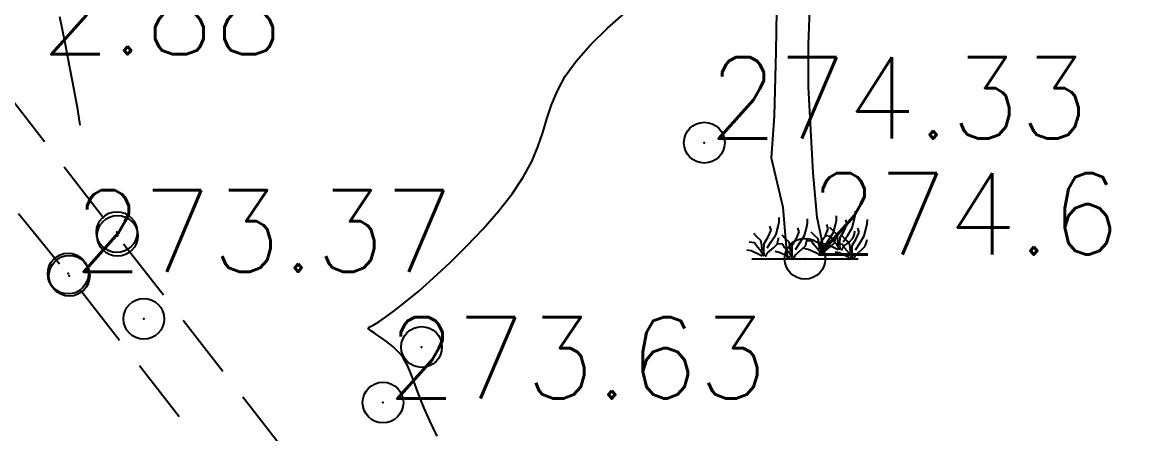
# Model space of a CAD drawing. Header units: millimetres. Extents: x 524954 to 526204, y 9523489 to 9524010.
# Drawn here: x 525426.04 to 525439.63, y 9523708.78 to 9523713.83 of the extents above; entities that cross this region are included whole.
import ezdxf

# ---------------------------------------------------------------- set-up
doc = ezdxf.new("R2010")
doc.units = ezdxf.units.MM
doc.header["$PDMODE"] = 32
doc.header["$PDSIZE"] = 0.5
doc.linetypes.add('ACAD_ISO12W100', pattern=[21, 12, -3, 0, -3, 0, -3])
doc.linetypes.add('CACHE2', pattern=[4.7625, 3.175, -1.5875])
for name, color, linetype in [('Arbre', 34, 'ACAD_ISO12W100'), ('Caniveau', 5, 'CACHE2'), ('CN_01_00', 3, 'Continuous'), ('CN_02_00', 4, 'Continuous'), ('TopoAlt', 3, 'Continuous'), ('TOPOJIS', 7, 'Continuous')]:
    doc.layers.add(name, color=color, linetype=linetype)
doc.styles.add('Simplex 1.0', font='Simplex.shx', dxfattribs={"width": 0.99, "height": 1})

# ---------------------------------------------------------------- blocks, each defined once
blk = doc.blocks.new('TCPOINT M')
at = {"color": 0}
blk.add_point((0, 0), dxfattribs=at)
at = {"layer": 'TopoAlt', "style": 'Simplex 1.0', "width": 0.99}
blk.add_attdef('ALT', (0.15, 0.15), '', height=1, dxfattribs=at)
blk = doc.blocks.new('v088')
at = {"linetype": 'Continuous'}
for p, q in [((0.045, 2.625), (0.064, 3.179)), ((-0.352, 2.542), (-0.344, 3.046)), ((0.043, 2.109), (0.045, 2.625)), ((-0.373, 1.752), (-0.352, 2.542)), ((0.102, 1.053), (0.043, 2.109)), ((-0.412, 1.235), (-0.373, 1.752)), ((-0.268, 0.628), (-0.412, 1.235)), ((0.151, 0.506), (0.102, 1.053)), ((-0.213, 0), (-0.268, 0.628)), ((0.256, 0), (0.151, 0.506)), ((-0.654, 0), (0.654, 0))]:
    blk.add_line(p, q, dxfattribs=at)
at = {"color": 3, "linetype": 'Continuous'}
for p, q in [((0.615, 0.531), (0.618, 0.584)), ((-0.329, 0.397), (-0.317, 0.454)), ((-0.317, 0.454), (-0.315, 0.507)), ((0.017, 0.377), (0.029, 0.435)), ((0.029, 0.435), (0.031, 0.488)), ((0.286, 0.368), (0.269, 0.418)), ((0.349, 0.322), (0.373, 0.416)), ((0.373, 0.416), (0.385, 0.474)), ((0.385, 0.474), (0.387, 0.526)), ((0.481, 0.344), (0.517, 0.426)), ((0.517, 0.426), (0.5, 0.476)), ((0.579, 0.38), (0.603, 0.474)), ((0.603, 0.474), (0.615, 0.531)), ((0.752, 0.373), (0.765, 0.43)), ((0.765, 0.43), (0.767, 0.483)), ((-0.587, 0.264), (-0.627, 0.308)), ((-0.452, 0.267), (-0.416, 0.349)), ((-0.416, 0.349), (-0.433, 0.399)), ((-0.409, 0.214), (-0.353, 0.303)), ((-0.353, 0.303), (-0.329, 0.397)), ((-0.24, 0.245), (-0.281, 0.288)), ((-0.106, 0.248), (-0.07, 0.329)), ((-0.07, 0.329), (-0.087, 0.38)), ((-0.063, 0.195), (-0.007, 0.284)), ((-0.007, 0.284), (0.017, 0.377)), ((0.115, 0.284), (0.075, 0.327)), ((0.161, 0.243), (0.115, 0.284)), ((0.2, 0.207), (0.25, 0.286)), ((0.25, 0.286), (0.286, 0.368)), ((0.315, 0.274), (0.25, 0.279)), ((0.293, 0.233), (0.349, 0.322)), ((0.346, 0.341), (0.305, 0.385)), ((0.337, 0.236), (0.315, 0.274)), ((0.392, 0.301), (0.346, 0.341)), ((0.375, 0.245), (0.382, 0.279)), ((0.404, 0.243), (0.392, 0.301)), ((0.43, 0.264), (0.481, 0.344)), ((0.495, 0.24), (0.454, 0.284)), ((0.469, 0.209), (0.524, 0.291)), ((0.524, 0.291), (0.579, 0.38)), ((0.591, 0.255), (0.606, 0.303)), ((0.606, 0.303), (0.613, 0.337)), ((0.63, 0.243), (0.666, 0.325)), ((0.666, 0.325), (0.649, 0.375)), ((0.673, 0.19), (0.728, 0.279)), ((0.728, 0.279), (0.752, 0.373)), ((-0.618, 0.197), (-0.683, 0.202)), ((-0.596, 0.159), (-0.618, 0.197)), ((-0.536, 0.087), (-0.596, 0.159)), ((-0.541, 0.224), (-0.587, 0.264)), ((-0.529, 0.166), (-0.541, 0.224)), ((-0.524, 0.099), (-0.529, 0.166)), ((-0.505, 0.106), (-0.502, 0.188)), ((-0.502, 0.188), (-0.452, 0.267)), ((-0.464, 0.132), (-0.409, 0.214)), ((-0.387, 0.132), (-0.341, 0.178)), ((-0.341, 0.178), (-0.327, 0.226)), ((-0.272, 0.178), (-0.337, 0.183)), ((-0.327, 0.226), (-0.32, 0.26)), ((-0.25, 0.139), (-0.272, 0.178)), ((-0.19, 0.067), (-0.25, 0.139)), ((-0.195, 0.204), (-0.24, 0.245)), ((-0.183, 0.147), (-0.195, 0.204)), ((-0.178, 0.079), (-0.183, 0.147)), ((-0.159, 0.087), (-0.156, 0.168)), ((-0.156, 0.168), (-0.106, 0.248)), ((-0.118, 0.113), (-0.063, 0.195)), ((-0.041, 0.113), (0.005, 0.159)), ((0.005, 0.159), (0.019, 0.207)), ((0.019, 0.207), (0.026, 0.24)), ((0.084, 0.216), (0.019, 0.221)), ((0.106, 0.178), (0.084, 0.216)), ((0.166, 0.106), (0.106, 0.178)), ((0.173, 0.185), (0.161, 0.243)), ((0.178, 0.118), (0.173, 0.185)), ((0.197, 0.125), (0.2, 0.207)), ((0.272, 0.173), (0.221, 0.183)), ((0.238, 0.151), (0.293, 0.233)), ((0.243, 0.091), (0.315, 0.151)), ((0.365, 0.13), (0.272, 0.173)), ((0.315, 0.151), (0.361, 0.197)), ((0.397, 0.163), (0.337, 0.236)), ((0.361, 0.197), (0.375, 0.245)), ((0.433, 0.108), (0.397, 0.163)), ((0.464, 0.173), (0.399, 0.178)), ((0.409, 0.175), (0.404, 0.243)), ((0.428, 0.183), (0.43, 0.264)), ((0.433, 0.113), (0.428, 0.183)), ((0.45, 0.099), (0.474, 0.149)), ((0.486, 0.135), (0.464, 0.173)), ((0.474, 0.149), (0.546, 0.209)), ((0.541, 0.2), (0.495, 0.24)), ((0.553, 0.142), (0.541, 0.2)), ((0.546, 0.209), (0.591, 0.255)), ((0.558, 0.075), (0.553, 0.142)), ((0.577, 0.082), (0.579, 0.163)), ((0.579, 0.163), (0.63, 0.243)), ((0.618, 0.108), (0.673, 0.19)), ((0.695, 0.108), (0.74, 0.154)), ((0.74, 0.154), (0.755, 0.202)), ((0.755, 0.202), (0.762, 0.236)), ((-0.661, 0.096), (-0.712, 0.106)), ((-0.567, 0.053), (-0.661, 0.096)), ((-0.527, 0.031), (-0.567, 0.053)), ((-0.5, 0.031), (-0.536, 0.087)), ((-0.5, 0.036), (-0.505, 0.106)), ((-0.483, 0.022), (-0.459, 0.072)), ((-0.459, 0.072), (-0.387, 0.132)), ((-0.315, 0.077), (-0.365, 0.087)), ((-0.221, 0.034), (-0.315, 0.077)), ((-0.18, 0.012), (-0.221, 0.034)), ((-0.154, 0.012), (-0.19, 0.067)), ((-0.154, 0.017), (-0.159, 0.087)), ((-0.137, 0.002), (-0.113, 0.053)), ((-0.113, 0.053), (-0.041, 0.113)), ((0.041, 0.115), (-0.01, 0.125)), ((0.135, 0.072), (0.041, 0.115)), ((0.175, 0.05), (0.135, 0.072)), ((0.202, 0.05), (0.166, 0.106)), ((0.202, 0.055), (0.197, 0.125)), ((0.219, 0.041), (0.243, 0.091)), ((0.406, 0.108), (0.365, 0.13)), ((0.421, 0.072), (0.37, 0.082)), ((0.514, 0.029), (0.421, 0.072)), ((0.546, 0.063), (0.486, 0.135)), ((0.555, 0.007), (0.514, 0.029)), ((0.582, 0.007), (0.546, 0.063)), ((0.582, 0.012), (0.577, 0.082)), ((0.599, -0.002), (0.623, 0.048)), ((0.623, 0.048), (0.695, 0.108))]:
    blk.add_line(p, q, dxfattribs=at)

msp = doc.modelspace()

# ---------------------------------------------------------------- linework, layer by layer
at = {"layer": 'Caniveau', "ltscale": 0.25, "flags": 128}
for points in [[(525399.312, 9523719.279), (525401.378, 9523718.265), (525411.902, 9523719.59), (525412.827, 9523719.669), (525425.042, 9523714.005), (525427.205, 9523711.212), (525431.084, 9523706.232), (525436.322, 9523699.997), (525436.838, 9523699.446), (525438.528, 9523698.693), (525441.418, 9523697.459)], [(525398.471, 9523717.204), (525401.362, 9523717.523), (525412.641, 9523718.932), (525424.455, 9523713.369), (525426.614, 9523710.722), (525430.495, 9523705.754), (525435.745, 9523699.498), (525436.337, 9523698.799), (525441.525, 9523696.567)]]:
    msp.add_lwpolyline(points, dxfattribs=at)
at = {"layer": 'CN_01_00', "elevation": 273, "flags": 128}
msp.add_lwpolyline([(525426.749, 9523712.569), (525426.718, 9523712.762), (525426.675, 9523713.003), (525426.622, 9523713.279), (525426.562, 9523713.58), (525426.498, 9523713.897)], dxfattribs=at)
at = {"layer": 'CN_02_00', "elevation": 274, "flags": 128}
msp.add_lwpolyline([(525431.127, 9523708.754), (525431.039, 9523708.941), (525430.969, 9523709.099), (525430.915, 9523709.23), (525430.873, 9523709.338), (525430.84, 9523709.427), (525430.812, 9523709.502), (525430.787, 9523709.565), (525430.762, 9523709.621), (525430.736, 9523709.67), (525430.709, 9523709.714), (525430.681, 9523709.754), (525430.65, 9523709.789), (525430.618, 9523709.822), (525430.584, 9523709.854), (525430.547, 9523709.884), (525430.507, 9523709.914), (525430.467, 9523709.943), (525430.426, 9523709.971), (525430.388, 9523709.998), (525430.353, 9523710.021), (525430.324, 9523710.042), (525430.301, 9523710.059), (525430.286, 9523710.071), (525430.281, 9523710.079), (525430.288, 9523710.088), (525430.311, 9523710.1), (525430.351, 9523710.122), (525430.411, 9523710.158), (525430.493, 9523710.213), (525430.601, 9523710.291), (525430.737, 9523710.398), (525430.901, 9523710.535), (525431.087, 9523710.7), (525431.287, 9523710.886), (525431.491, 9523711.088), (525431.692, 9523711.299), (525431.88, 9523711.513), (525432.047, 9523711.726), (525432.185, 9523711.931), (525432.288, 9523712.123), (525432.364, 9523712.305), (525432.423, 9523712.479), (525432.475, 9523712.649), (525432.532, 9523712.819), (525432.603, 9523712.991), (525432.7, 9523713.169), (525432.832, 9523713.356), (525433.008, 9523713.554), (525433.219, 9523713.76), (525433.455, 9523713.967)], dxfattribs=at)

# ---------------------------------------------------------------- block references
at = {"layer": 'Arbre'}
msp.add_blockref('v088', (525435.641, 9523710.931), dxfattribs=at)
at = {"layer": 'TOPOJIS'}
ref = msp.add_blockref('TCPOINT M', (525424.521, 9523713.389, 272.88), dxfattribs=at)
ref.add_attrib('ALT', '272.88', (525424.571, 9523713.439, 272.88), dxfattribs={"layer": 'TopoAlt', "height": 1, "style": 'Simplex 1.0', "width": 0.99})
ref = msp.add_blockref('TCPOINT M', (525434.406, 9523712.355, 274.33), dxfattribs=at)
ref.add_attrib('ALT', '274.33', (525434.456, 9523712.405, 274.33), dxfattribs={"layer": 'TopoAlt', "height": 1, "style": 'Simplex 1.0', "width": 0.99})
ref = msp.add_blockref('TCPOINT M', (525435.641, 9523710.931, 274.61), dxfattribs=at)
ref.add_attrib('ALT', '274.61', (525435.691, 9523710.981, 274.61), dxfattribs={"layer": 'TopoAlt', "height": 1, "style": 'Simplex 1.0', "width": 0.99})
ref = msp.add_blockref('TCPOINT M', (525426.614, 9523710.722, 273.37), dxfattribs=at)
ref.add_attrib('ALT', '273.37', (525426.664, 9523710.772, 273.37), dxfattribs={"layer": 'TopoAlt', "height": 1, "style": 'Simplex 1.0', "width": 0.99})
for p in [(525427.197, 9523711.258, 273.02), (525427.205, 9523711.212, 273.37), (525426.599, 9523710.749, 273.03), (525427.528, 9523710.194, 272.65), (525430.937, 9523709.848, 274.16)]:
    msp.add_blockref('TCPOINT M', p, dxfattribs=at)
ref = msp.add_blockref('TCPOINT M', (525430.463, 9523709.166, 273.63), dxfattribs=at)
ref.add_attrib('ALT', '273.63', (525430.513, 9523709.216, 273.63), dxfattribs={"layer": 'TopoAlt', "height": 1, "style": 'Simplex 1.0', "width": 0.99})

doc.saveas('drawing.dxf')
